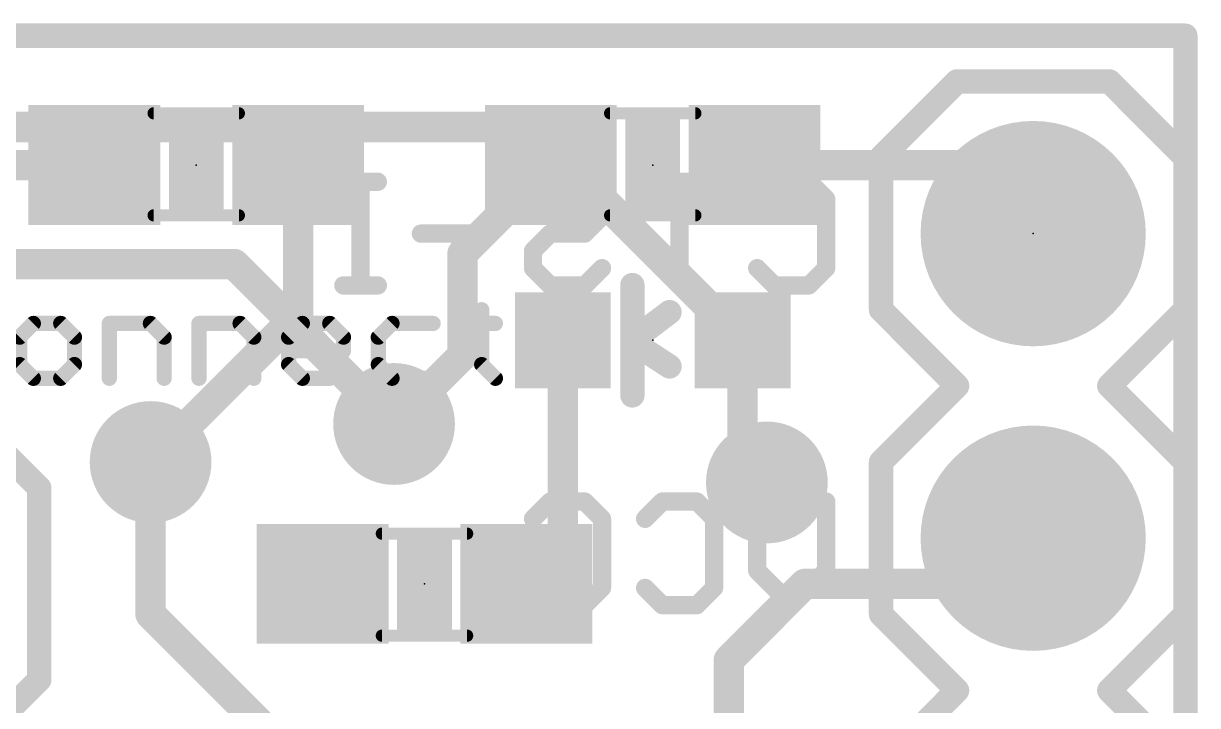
# Model space of a CAD drawing. Extents: x -0.1 to 42, y -11.4 to 16.1.
# Drawn here: x 32.21 to 42.01, y 10.42 to 16.1 of the extents above; entities that cross this region are included whole.
import ezdxf

# ---------------------------------------------------------------- set-up
doc = ezdxf.new("R2010")
doc.units = 0
for name, color, linetype in [('1', 12, 'CONTINUOUS'), ('16', 132, 'CONTINUOUS'), ('17', 110, 'CONTINUOUS'), ('18', 110, 'CONTINUOUS'), ('20', 53, 'CONTINUOUS'), ('21', 41, 'CONTINUOUS'), ('22', 40, 'CONTINUOUS'), ('23', 53, 'CONTINUOUS'), ('24', 53, 'CONTINUOUS'), ('51', 53, 'CONTINUOUS')]:
    doc.layers.add(name, color=color, linetype=linetype)

# ---------------------------------------------------------------- blocks, each defined once
blk = doc.blocks.new('RECT')
blk.add_solid([(-0.5, -0.5), (0.5, -0.5), (-0.5, 0.5), (0.5, 0.5)])
blk = doc.blocks.new('ROUNDP')
at = {"const_width": 0.5}
blk.add_lwpolyline([(0, -0.25, 1), (0, 0.25, 1), (0, -0.25)], format="xyb", dxfattribs=at)
blk = doc.blocks.new('ROUNDV')
at = {"const_width": 0.5}
blk.add_lwpolyline([(0, -0.25, 1), (0, 0.25, 1), (0, -0.25)], format="xyb", dxfattribs=at)

msp = doc.modelspace()

# ---------------------------------------------------------------- linework, layer by layer
at = {"layer": '1'}
for points, const_width in [([(41.91, 16.002), (6.731, 16.002)], 0.2032), ([(41.91, 0), (41.91, 16.002)], 0.2032), ([(32.805, 14.9225), (32.0675, 14.9225)], 0.254), ([(34.505, 14.9225), (34.505, 13.677)], 0.254), ([(35.8775, 14.185), (36.615, 14.9225)], 0.254), ([(36.615, 14.9225), (36.195, 14.9225)], 0.254), ([(38.315, 14.9225), (40.0685, 14.9225)], 0.254), ([(40.0685, 14.9225), (40.64, 14.351)], 0.254), ([(35.8775, 14.185), (35.8775, 13.335)], 0.254), ([(34.505, 13.677), (33.274, 12.446)], 0.254), ([(36.715, 13.462), (36.715, 11.735)], 0.254), ([(38.215, 13.462), (38.215, 12.4783)], 0.254), ([(35.8775, 13.335), (35.306, 12.7635)], 0.254), ([(38.215, 12.4783), (38.4175, 12.2758)], 0.254), ([(36.715, 11.735), (36.41, 11.43)], 0.254), ([(40.259, 11.43), (40.64, 11.811)], 0.254), ([(36.41, 11.43), (36.703, 11.723)], 0.254), ([(38.1, 10.795), (38.735, 11.43)], 0.254), ([(38.735, 11.43), (40.259, 11.43)], 0.254), ([(38.1, 9.74), (38.1, 10.795)], 0.254)]:
    msp.add_lwpolyline(points, dxfattribs=dict(at, const_width=const_width))
for points, const_width in [([(41.9608, 16.002, 1), (41.8592, 16.002)], 0.1016), ([(41.91, 15.9512, 1), (41.91, 16.0528)], 0.1016), ([(32.805, 14.859, 1), (32.805, 14.986)], 0.127), ([(34.5685, 14.9225, 1), (34.4415, 14.9225)], 0.127), ([(36.195, 14.986, 1), (36.195, 14.859)], 0.127), ([(36.6599, 14.8776, 1), (36.5701, 14.9674)], 0.127), ([(36.615, 14.859, 1), (36.615, 14.986)], 0.127), ([(38.315, 14.986, 1), (38.315, 14.859)], 0.127), ([(40.1134, 14.9674, 1), (40.0236, 14.8776)], 0.127), ([(40.0685, 14.859, 1), (40.0685, 14.986)], 0.127), ([(40.5951, 14.3061, 1), (40.6849, 14.3959)], 0.127), ([(35.941, 14.185, 1), (35.814, 14.185)], 0.127), ([(35.8326, 14.2299, 1), (35.9224, 14.1401)], 0.127), ([(34.4415, 13.677, 1), (34.5685, 13.677)], 0.127), ([(34.5499, 13.6321, 1), (34.4601, 13.7219)], 0.127), ([(36.7785, 13.462, 1), (36.6515, 13.462)], 0.127), ([(38.2785, 13.462, 1), (38.1515, 13.462)], 0.127), ([(35.9224, 13.2901, 1), (35.8326, 13.3799)], 0.127), ([(35.814, 13.335, 1), (35.941, 13.335)], 0.127), ([(35.2611, 12.8084, 1), (35.3509, 12.7186)], 0.127), ([(33.2291, 12.4909, 1), (33.3189, 12.4011)], 0.127), ([(38.2599, 12.5232, 1), (38.1701, 12.4334)], 0.127), ([(38.1515, 12.4783, 1), (38.2785, 12.4783)], 0.127), ([(38.3726, 12.2309, 1), (38.4624, 12.3207)], 0.127), ([(36.7599, 11.6901, 1), (36.6701, 11.7799)], 0.127), ([(40.6849, 11.7661, 1), (40.5951, 11.8559)], 0.127), ([(36.6515, 11.735, 1), (36.7785, 11.735)], 0.127), ([(36.7479, 11.6781, 1), (36.6581, 11.7679)], 0.127), ([(36.3651, 11.4749, 1), (36.4549, 11.3851)], 0.127), ([(36.3651, 11.4749, 1), (36.4549, 11.3851)], 0.127), ([(38.735, 11.4935, 1), (38.735, 11.3665)], 0.127), ([(38.7799, 11.3851, 1), (38.6901, 11.4749)], 0.127), ([(40.2141, 11.4749, 1), (40.3039, 11.3851)], 0.127), ([(40.259, 11.3665, 1), (40.259, 11.4935)], 0.127), ([(38.1635, 10.795, 1), (38.0365, 10.795)], 0.127), ([(38.0551, 10.8399, 1), (38.1449, 10.7501)], 0.127)]:
    msp.add_lwpolyline(points, format="xyb", dxfattribs=dict(at, const_width=const_width))
at = {"layer": '16'}
for points, const_width in [([(41.91, 16.002), (6.731, 16.002)], 0.2032), ([(41.91, 0), (41.91, 16.002)], 0.2032), ([(36.437, 15.24), (18.339, 15.24)], 0.254), ([(36.437, 15.24), (38.215, 13.462)], 0.254), ([(29.337, 14.097), (33.9725, 14.097)], 0.254), ([(33.9725, 14.097), (35.306, 12.7635)], 0.254), ([(38.215, 13.462), (38.215, 12.4783)], 0.254), ([(33.274, 12.446), (33.274, 11.176)], 0.254), ([(38.215, 12.4783), (38.4175, 12.2758)], 0.254), ([(33.274, 11.176), (40.259, 4.191)], 0.254)]:
    msp.add_lwpolyline(points, dxfattribs=dict(at, const_width=const_width))
for points, const_width in [([(41.9608, 16.002, 1), (41.8592, 16.002)], 0.1016), ([(41.91, 15.9512, 1), (41.91, 16.0528)], 0.1016), ([(36.4819, 15.2849, 1), (36.3921, 15.1951)], 0.127), ([(36.437, 15.1765, 1), (36.437, 15.3035)], 0.127), ([(34.0174, 14.1419, 1), (33.9276, 14.0521)], 0.127), ([(33.9725, 14.0335, 1), (33.9725, 14.1605)], 0.127), ([(38.2785, 13.462, 1), (38.1515, 13.462)], 0.127), ([(38.1701, 13.4171, 1), (38.2599, 13.5069)], 0.127), ([(35.2611, 12.7186, 1), (35.3509, 12.8084)], 0.127), ([(33.3375, 12.446, 1), (33.2105, 12.446)], 0.127), ([(38.2599, 12.5232, 1), (38.1701, 12.4334)], 0.127), ([(38.1515, 12.4783, 1), (38.2785, 12.4783)], 0.127), ([(38.3726, 12.2309, 1), (38.4624, 12.3207)], 0.127), ([(33.3189, 11.2209, 1), (33.2291, 11.1311)], 0.127), ([(33.2105, 11.176, 1), (33.3375, 11.176)], 0.127)]:
    msp.add_lwpolyline(points, format="xyb", dxfattribs=dict(at, const_width=const_width))
at = {"layer": '20', "const_width": 0.2032}
for points in [[(41.91, 16.002), (0, 16.002)], [(41.91, 0), (41.91, 16.002)]]:
    msp.add_lwpolyline(points, dxfattribs=at)
at = {"layer": '20', "const_width": 0.1016}
for points in [[(41.9608, 16.002, 1), (41.8592, 16.002)], [(41.91, 15.9512, 1), (41.91, 16.0528)]]:
    msp.add_lwpolyline(points, format="xyb", dxfattribs=at)
at = {"layer": '21'}
for points, const_width in [([(37.295, 13.922), (37.295, 13.462)], 0.2032), ([(36.0374, 13.7165), (36.0374, 13.2589)], 0.127), ([(37.295, 13.462), (37.605, 13.6958)], 0.2032), ([(32.2953, 13.6021), (32.1809, 13.4877)], 0.127), ([(32.5241, 13.6021), (32.2953, 13.6021)], 0.127), ([(32.6385, 13.4877), (32.5241, 13.6021)], 0.127), ([(32.9293, 13.1445), (32.9293, 13.6021)], 0.127), ([(32.9293, 13.6021), (33.2725, 13.6021)], 0.127), ([(33.2725, 13.6021), (33.3869, 13.4877)], 0.127), ([(33.6777, 13.1445), (33.6777, 13.6021)], 0.127), ([(33.6777, 13.6021), (34.0209, 13.6021)], 0.127), ([(34.0209, 13.6021), (34.1353, 13.4877)], 0.127), ([(34.4262, 13.4877), (34.5406, 13.6021)], 0.127), ([(34.5406, 13.6021), (34.7694, 13.6021)], 0.127), ([(34.7694, 13.6021), (34.8838, 13.4877)], 0.127), ([(35.289, 13.6021), (35.1746, 13.4877)], 0.127), ([(35.6322, 13.6021), (35.289, 13.6021)], 0.127), ([(35.923, 13.6021), (36.1518, 13.6021)], 0.127), ([(32.1809, 13.4877), (32.1809, 13.2589)], 0.127), ([(32.6385, 13.2589), (32.6385, 13.4877)], 0.127), ([(33.3869, 13.4877), (33.3869, 13.1445)], 0.127), ([(34.1353, 13.4877), (34.1353, 13.1445)], 0.127), ([(34.4262, 13.2589), (34.4262, 13.4877)], 0.127), ([(34.8838, 13.4877), (34.8838, 13.3733)], 0.127), ([(35.1746, 13.4877), (35.1746, 13.2589)], 0.127), ([(37.295, 13.002), (37.295, 13.462)], 0.2032), ([(37.3104, 13.4366), (37.605, 13.2436)], 0.2032), ([(34.8838, 13.3733), (34.4262, 13.3733)], 0.127), ([(32.1809, 13.2589), (32.2953, 13.1445)], 0.127), ([(32.5241, 13.1445), (32.6385, 13.2589)], 0.127), ([(34.5406, 13.1445), (34.4262, 13.2589)], 0.127), ([(35.1746, 13.2589), (35.289, 13.1445)], 0.127), ([(36.0374, 13.2589), (36.1518, 13.1445)], 0.127), ([(32.2953, 13.1445), (32.5241, 13.1445)], 0.127), ([(34.7694, 13.1445), (34.5406, 13.1445)], 0.127), ([(35.289, 13.1445), (35.6322, 13.1445)], 0.127), ([(32.345, 12.23), (31.945, 12.63)], 0.2032), ([(32.345, 10.63), (32.345, 12.23)], 0.2032), ([(31.945, 10.23), (32.345, 10.63)], 0.2032)]:
    msp.add_lwpolyline(points, dxfattribs=dict(at, const_width=const_width))
for points, const_width in [([(37.3458, 13.922, 1), (37.2442, 13.922)], 0.1016), ([(36.0691, 13.7165, 1), (36.0056, 13.7165)], 0.0635), ([(37.6356, 13.6552, 1), (37.5744, 13.7364)], 0.1016), ([(32.2953, 13.6338, 1), (32.2953, 13.5703)], 0.0635), ([(32.3178, 13.5796, 1), (32.2729, 13.6245)], 0.0635), ([(32.5466, 13.6245, 1), (32.5017, 13.5796)], 0.0635), ([(32.5241, 13.5703, 1), (32.5241, 13.6338)], 0.0635), ([(32.9611, 13.6021, 1), (32.8976, 13.6021)], 0.0635), ([(32.9293, 13.6338, 1), (32.9293, 13.5703)], 0.0635), ([(33.295, 13.6245, 1), (33.2501, 13.5796)], 0.0635), ([(33.2725, 13.5703, 1), (33.2725, 13.6338)], 0.0635), ([(33.7095, 13.6021, 1), (33.646, 13.6021)], 0.0635), ([(33.6777, 13.6338, 1), (33.6777, 13.5703)], 0.0635), ([(34.0434, 13.6245, 1), (33.9985, 13.5796)], 0.0635), ([(34.0209, 13.5703, 1), (34.0209, 13.6338)], 0.0635), ([(34.5406, 13.6338, 1), (34.5406, 13.5703)], 0.0635), ([(34.563, 13.5796, 1), (34.5181, 13.6245)], 0.0635), ([(34.7918, 13.6245, 1), (34.7469, 13.5796)], 0.0635), ([(34.7694, 13.5703, 1), (34.7694, 13.6338)], 0.0635), ([(35.289, 13.6338, 1), (35.289, 13.5703)], 0.0635), ([(35.3114, 13.5796, 1), (35.2665, 13.6245)], 0.0635), ([(35.6322, 13.5703, 1), (35.6322, 13.6338)], 0.0635), ([(35.923, 13.6338, 1), (35.923, 13.5703)], 0.0635), ([(36.1518, 13.5703, 1), (36.1518, 13.6338)], 0.0635), ([(32.2127, 13.4877, 1), (32.1492, 13.4877)], 0.0635), ([(32.1585, 13.5101, 1), (32.2034, 13.4652)], 0.0635), ([(32.6703, 13.4877, 1), (32.6068, 13.4877)], 0.0635), ([(32.6161, 13.4652, 1), (32.661, 13.5101)], 0.0635), ([(33.4187, 13.4877, 1), (33.3552, 13.4877)], 0.0635), ([(33.3645, 13.4652, 1), (33.4094, 13.5101)], 0.0635), ([(34.1671, 13.4877, 1), (34.1036, 13.4877)], 0.0635), ([(34.1129, 13.4652, 1), (34.1578, 13.5101)], 0.0635), ([(34.4579, 13.4877, 1), (34.3944, 13.4877)], 0.0635), ([(34.4037, 13.5101, 1), (34.4486, 13.4652)], 0.0635), ([(34.9155, 13.4877, 1), (34.852, 13.4877)], 0.0635), ([(34.8613, 13.4652, 1), (34.9062, 13.5101)], 0.0635), ([(35.2063, 13.4877, 1), (35.1428, 13.4877)], 0.0635), ([(35.1521, 13.5101, 1), (35.197, 13.4652)], 0.0635), ([(37.3458, 13.462, 1), (37.2442, 13.462)], 0.1016), ([(37.2644, 13.5026, 1), (37.3256, 13.4214)], 0.1016), ([(37.3382, 13.4791, 1), (37.2826, 13.3941)], 0.1016), ([(34.4262, 13.405, 1), (34.4262, 13.3415)], 0.0635), ([(34.8838, 13.3415, 1), (34.8838, 13.405)], 0.0635), ([(37.2442, 13.462, 1), (37.3458, 13.462)], 0.1016), ([(34.852, 13.3733, 1), (34.9155, 13.3733)], 0.0635), ([(37.5772, 13.2011, 1), (37.6328, 13.2861)], 0.1016), ([(32.1492, 13.2589, 1), (32.2127, 13.2589)], 0.0635), ([(32.2034, 13.2813, 1), (32.1585, 13.2364)], 0.0635), ([(32.6068, 13.2589, 1), (32.6703, 13.2589)], 0.0635), ([(32.661, 13.2364, 1), (32.6161, 13.2813)], 0.0635), ([(34.3944, 13.2589, 1), (34.4579, 13.2589)], 0.0635), ([(34.4486, 13.2813, 1), (34.4037, 13.2364)], 0.0635), ([(35.1428, 13.2589, 1), (35.2063, 13.2589)], 0.0635), ([(35.197, 13.2813, 1), (35.1521, 13.2364)], 0.0635), ([(36.0056, 13.2589, 1), (36.0691, 13.2589)], 0.0635), ([(36.0598, 13.2813, 1), (36.0149, 13.2364)], 0.0635), ([(32.2953, 13.1763, 1), (32.2953, 13.1128)], 0.0635), ([(32.2729, 13.122, 1), (32.3178, 13.167)], 0.0635), ([(32.5017, 13.167, 1), (32.5466, 13.122)], 0.0635), ([(32.5241, 13.1128, 1), (32.5241, 13.1763)], 0.0635), ([(32.8976, 13.1445, 1), (32.9611, 13.1445)], 0.0635), ([(33.3552, 13.1445, 1), (33.4187, 13.1445)], 0.0635), ([(33.646, 13.1445, 1), (33.7095, 13.1445)], 0.0635), ([(34.1036, 13.1445, 1), (34.1671, 13.1445)], 0.0635), ([(34.5406, 13.1763, 1), (34.5406, 13.1128)], 0.0635), ([(34.5181, 13.122, 1), (34.563, 13.167)], 0.0635), ([(34.7694, 13.1128, 1), (34.7694, 13.1763)], 0.0635), ([(35.289, 13.1763, 1), (35.289, 13.1128)], 0.0635), ([(35.2665, 13.122, 1), (35.3114, 13.167)], 0.0635), ([(35.6322, 13.1128, 1), (35.6322, 13.1763)], 0.0635), ([(36.1293, 13.122, 1), (36.1742, 13.167)], 0.0635), ([(37.2442, 13.002, 1), (37.3458, 13.002)], 0.1016), ([(32.3958, 12.23, 1), (32.2942, 12.23)], 0.1016), ([(32.3091, 12.1941, 1), (32.3809, 12.2659)], 0.1016), ([(32.2942, 10.63, 1), (32.3958, 10.63)], 0.1016), ([(32.3809, 10.5941, 1), (32.3091, 10.6659)], 0.1016)]:
    msp.add_lwpolyline(points, format="xyb", dxfattribs=dict(at, const_width=const_width))
at = {"layer": '22'}
for points, const_width in [([(39.37, 14.986), (40.005, 15.621)], 0.2032), ([(40.005, 15.621), (41.275, 15.621)], 0.2032), ([(41.275, 15.621), (41.91, 14.986)], 0.2032), ([(39.37, 14.986), (39.37, 13.716)], 0.2032), ([(41.91, 13.716), (41.91, 14.986)], 0.2032), ([(35.1707, 14.7835), (34.8826, 14.7835)], 0.1524), ([(35.0267, 13.9192), (35.0267, 14.7835)], 0.1524), ([(36.4655, 14.6395), (36.6096, 14.7835)], 0.1524), ([(36.6096, 14.7835), (36.8977, 14.7835)], 0.1524), ([(36.8977, 14.7835), (37.0418, 14.6395)], 0.1524), ([(37.9773, 14.7835), (37.4011, 14.7835)], 0.1524), ([(37.6892, 13.9192), (37.6892, 14.7835)], 0.1524), ([(38.3366, 14.6395), (38.4806, 14.7835)], 0.1524), ([(38.4806, 14.7835), (38.7687, 14.7835)], 0.1524), ([(38.7687, 14.7835), (38.9128, 14.6395)], 0.1524), ([(37.0418, 14.6395), (37.0418, 14.4954)], 0.1524), ([(38.9128, 14.6395), (38.9128, 14.0633)], 0.1524), ([(37.0418, 14.4954), (36.8977, 14.3514)], 0.1524), ([(36.1062, 14.3514), (35.53, 14.3514)], 0.1524), ([(36.6096, 14.3514), (36.4655, 14.2073)], 0.1524), ([(36.8977, 14.3514), (36.6096, 14.3514)], 0.1524), ([(36.4655, 14.2073), (36.4655, 14.0633)], 0.1524), ([(36.4655, 14.0633), (36.6096, 13.9192)], 0.1524), ([(36.8977, 13.9192), (37.0418, 14.0633)], 0.1524), ([(38.4806, 13.9192), (38.3366, 14.0633)], 0.1524), ([(38.9128, 14.0633), (38.7687, 13.9192)], 0.1524), ([(35.1707, 13.9192), (34.8826, 13.9192)], 0.1524), ([(36.6096, 13.9192), (36.8977, 13.9192)], 0.1524), ([(38.7687, 13.9192), (38.4806, 13.9192)], 0.1524), ([(39.37, 13.716), (40.005, 13.081)], 0.2032), ([(41.275, 13.081), (41.91, 13.716)], 0.2032), ([(40.005, 13.081), (39.37, 12.446)], 0.2032), ([(41.91, 12.446), (41.275, 13.081)], 0.2032), ([(39.37, 12.446), (39.37, 11.176)], 0.2032), ([(41.91, 11.176), (41.91, 12.446)], 0.2032), ([(36.4655, 11.9725), (36.6096, 12.1165)], 0.1524), ([(36.6096, 12.1165), (36.8977, 12.1165)], 0.1524), ([(36.8977, 12.1165), (37.0418, 11.9725)], 0.1524), ([(37.4011, 11.9725), (37.5451, 12.1165)], 0.1524), ([(37.5451, 12.1165), (37.8332, 12.1165)], 0.1524), ([(37.8332, 12.1165), (37.9773, 11.9725)], 0.1524), ([(38.3366, 11.5403), (38.3366, 12.1165)], 0.1524), ([(38.9128, 12.1165), (38.9128, 11.5403)], 0.1524), ([(37.0418, 11.9725), (37.0418, 11.3963)], 0.1524), ([(37.9773, 11.9725), (37.9773, 11.3963)], 0.1524), ([(38.6247, 11.2522), (38.3366, 11.5403)], 0.1524), ([(38.9128, 11.5403), (38.6247, 11.2522)], 0.1524), ([(36.6096, 11.2522), (36.4655, 11.3963)], 0.1524), ([(37.0418, 11.3963), (36.8977, 11.2522)], 0.1524), ([(37.5451, 11.2522), (37.4011, 11.3963)], 0.1524), ([(37.9773, 11.3963), (37.8332, 11.2522)], 0.1524), ([(36.8977, 11.2522), (36.6096, 11.2522)], 0.1524), ([(37.8332, 11.2522), (37.5451, 11.2522)], 0.1524), ([(39.37, 11.176), (40.005, 10.541)], 0.2032), ([(41.275, 10.541), (41.91, 11.176)], 0.2032), ([(40.005, 10.541), (39.37, 9.906)], 0.2032), ([(41.91, 9.906), (41.275, 10.541)], 0.2032)]:
    msp.add_lwpolyline(points, dxfattribs=dict(at, const_width=const_width))
for points, const_width in [([(40.005, 15.6718, 1), (40.005, 15.5702)], 0.1016), ([(40.0409, 15.5851, 1), (39.9691, 15.6569)], 0.1016), ([(41.3109, 15.6569, 1), (41.2391, 15.5851)], 0.1016), ([(41.275, 15.5702, 1), (41.275, 15.6718)], 0.1016), ([(39.4208, 14.986, 1), (39.3192, 14.986)], 0.1016), ([(39.3341, 15.0219, 1), (39.4059, 14.9501)], 0.1016), ([(41.9608, 14.986, 1), (41.8592, 14.986)], 0.1016), ([(41.8741, 14.9501, 1), (41.9459, 15.0219)], 0.1016), ([(34.8826, 14.8216, 1), (34.8826, 14.7454)], 0.0762), ([(35.0648, 14.7835, 1), (34.9886, 14.7835)], 0.0762), ([(35.1707, 14.7454, 1), (35.1707, 14.8216)], 0.0762), ([(36.6096, 14.8216, 1), (36.6096, 14.7454)], 0.0762), ([(36.6365, 14.7566, 1), (36.5827, 14.8105)], 0.0762), ([(36.9246, 14.8105, 1), (36.8708, 14.7566)], 0.0762), ([(36.8977, 14.7454, 1), (36.8977, 14.8216)], 0.0762), ([(37.4011, 14.8216, 1), (37.4011, 14.7454)], 0.0762), ([(37.7273, 14.7835, 1), (37.6511, 14.7835)], 0.0762), ([(37.9773, 14.7454, 1), (37.9773, 14.8216)], 0.0762), ([(38.4806, 14.8216, 1), (38.4806, 14.7454)], 0.0762), ([(38.5076, 14.7566, 1), (38.4537, 14.8105)], 0.0762), ([(38.7957, 14.8105, 1), (38.7418, 14.7566)], 0.0762), ([(38.7687, 14.7454, 1), (38.7687, 14.8216)], 0.0762), ([(36.4386, 14.6664, 1), (36.4925, 14.6125)], 0.0762), ([(37.0799, 14.6395, 1), (37.0037, 14.6395)], 0.0762), ([(37.0148, 14.6125, 1), (37.0687, 14.6664)], 0.0762), ([(38.3096, 14.6664, 1), (38.3635, 14.6125)], 0.0762), ([(38.9509, 14.6395, 1), (38.8747, 14.6395)], 0.0762), ([(38.8859, 14.6125, 1), (38.9397, 14.6664)], 0.0762), ([(37.0037, 14.4954, 1), (37.0799, 14.4954)], 0.0762), ([(37.0687, 14.4685, 1), (37.0148, 14.5224)], 0.0762), ([(35.53, 14.3895, 1), (35.53, 14.3133)], 0.0762), ([(36.1062, 14.3133, 1), (36.1062, 14.3895)], 0.0762), ([(36.6096, 14.3895, 1), (36.6096, 14.3133)], 0.0762), ([(36.6365, 14.3244, 1), (36.5827, 14.3783)], 0.0762), ([(36.8708, 14.3783, 1), (36.9246, 14.3244)], 0.0762), ([(36.8977, 14.3133, 1), (36.8977, 14.3895)], 0.0762), ([(36.5036, 14.2073, 1), (36.4274, 14.2073)], 0.0762), ([(36.4386, 14.2343, 1), (36.4925, 14.1804)], 0.0762), ([(36.4925, 14.0902, 1), (36.4386, 14.0363)], 0.0762), ([(37.0687, 14.0363, 1), (37.0148, 14.0902)], 0.0762), ([(38.3635, 14.0902, 1), (38.3096, 14.0363)], 0.0762), ([(38.9397, 14.0363, 1), (38.8859, 14.0902)], 0.0762), ([(36.4274, 14.0633, 1), (36.5036, 14.0633)], 0.0762), ([(38.8747, 14.0633, 1), (38.9509, 14.0633)], 0.0762), ([(34.8826, 13.9573, 1), (34.8826, 13.8811)], 0.0762), ([(34.9886, 13.9192, 1), (35.0648, 13.9192)], 0.0762), ([(35.1707, 13.8811, 1), (35.1707, 13.9573)], 0.0762), ([(36.6096, 13.9573, 1), (36.6096, 13.8811)], 0.0762), ([(36.5827, 13.8923, 1), (36.6365, 13.9461)], 0.0762), ([(36.8708, 13.9461, 1), (36.9246, 13.8923)], 0.0762), ([(36.8977, 13.8811, 1), (36.8977, 13.9573)], 0.0762), ([(37.6511, 13.9192, 1), (37.7273, 13.9192)], 0.0762), ([(38.4806, 13.9573, 1), (38.4806, 13.8811)], 0.0762), ([(38.4537, 13.8923, 1), (38.5076, 13.9461)], 0.0762), ([(38.7418, 13.9461, 1), (38.7957, 13.8923)], 0.0762), ([(38.7687, 13.8811, 1), (38.7687, 13.9573)], 0.0762), ([(39.4059, 13.7519, 1), (39.3341, 13.6801)], 0.1016), ([(41.9459, 13.6801, 1), (41.8741, 13.7519)], 0.1016), ([(39.3192, 13.716, 1), (39.4208, 13.716)], 0.1016), ([(41.8592, 13.716, 1), (41.9608, 13.716)], 0.1016), ([(40.0409, 13.0451, 1), (39.9691, 13.1169)], 0.1016), ([(39.9691, 13.0451, 1), (40.0409, 13.1169)], 0.1016), ([(41.3109, 13.1169, 1), (41.2391, 13.0451)], 0.1016), ([(41.2391, 13.1169, 1), (41.3109, 13.0451)], 0.1016), ([(39.4208, 12.446, 1), (39.3192, 12.446)], 0.1016), ([(41.9608, 12.446, 1), (41.8592, 12.446)], 0.1016), ([(39.3341, 12.4819, 1), (39.4059, 12.4101)], 0.1016), ([(41.8741, 12.4101, 1), (41.9459, 12.4819)], 0.1016), ([(36.6096, 12.1546, 1), (36.6096, 12.0784)], 0.0762), ([(36.6365, 12.0896, 1), (36.5827, 12.1435)], 0.0762), ([(36.9246, 12.1435, 1), (36.8708, 12.0896)], 0.0762), ([(36.8977, 12.0784, 1), (36.8977, 12.1546)], 0.0762), ([(37.5451, 12.1546, 1), (37.5451, 12.0784)], 0.0762), ([(37.5721, 12.0896, 1), (37.5182, 12.1435)], 0.0762), ([(37.8602, 12.1435, 1), (37.8063, 12.0896)], 0.0762), ([(37.8332, 12.0784, 1), (37.8332, 12.1546)], 0.0762), ([(38.3747, 12.1165, 1), (38.2985, 12.1165)], 0.0762), ([(38.9509, 12.1165, 1), (38.8747, 12.1165)], 0.0762), ([(36.4386, 11.9994, 1), (36.4925, 11.9455)], 0.0762), ([(37.0799, 11.9725, 1), (37.0037, 11.9725)], 0.0762), ([(37.0148, 11.9455, 1), (37.0687, 11.9994)], 0.0762), ([(37.3741, 11.9994, 1), (37.428, 11.9455)], 0.0762), ([(38.0154, 11.9725, 1), (37.9392, 11.9725)], 0.0762), ([(37.9503, 11.9455, 1), (38.0042, 11.9994)], 0.0762), ([(38.3635, 11.5673, 1), (38.3096, 11.5134)], 0.0762), ([(38.2985, 11.5403, 1), (38.3747, 11.5403)], 0.0762), ([(38.8747, 11.5403, 1), (38.9509, 11.5403)], 0.0762), ([(38.9397, 11.5134, 1), (38.8859, 11.5673)], 0.0762), ([(36.4925, 11.4232, 1), (36.4386, 11.3693)], 0.0762), ([(37.0687, 11.3693, 1), (37.0148, 11.4232)], 0.0762), ([(37.428, 11.4232, 1), (37.3741, 11.3693)], 0.0762), ([(38.0042, 11.3693, 1), (37.9503, 11.4232)], 0.0762), ([(37.0037, 11.3963, 1), (37.0799, 11.3963)], 0.0762), ([(37.9392, 11.3963, 1), (38.0154, 11.3963)], 0.0762), ([(36.6096, 11.2903, 1), (36.6096, 11.2141)], 0.0762), ([(36.5827, 11.2253, 1), (36.6365, 11.2791)], 0.0762), ([(36.8708, 11.2791, 1), (36.9246, 11.2253)], 0.0762), ([(36.8977, 11.2141, 1), (36.8977, 11.2903)], 0.0762), ([(37.5451, 11.2903, 1), (37.5451, 11.2141)], 0.0762), ([(37.5182, 11.2253, 1), (37.5721, 11.2791)], 0.0762), ([(37.8063, 11.2791, 1), (37.8602, 11.2253)], 0.0762), ([(37.8332, 11.2141, 1), (37.8332, 11.2903)], 0.0762), ([(38.5977, 11.2791, 1), (38.6516, 11.2253)], 0.0762), ([(38.5977, 11.2253, 1), (38.6516, 11.2791)], 0.0762), ([(39.4059, 11.2119, 1), (39.3341, 11.1401)], 0.1016), ([(41.9459, 11.1401, 1), (41.8741, 11.2119)], 0.1016), ([(39.3192, 11.176, 1), (39.4208, 11.176)], 0.1016), ([(41.8592, 11.176, 1), (41.9608, 11.176)], 0.1016), ([(40.0409, 10.5051, 1), (39.9691, 10.5769)], 0.1016), ([(39.9691, 10.5051, 1), (40.0409, 10.5769)], 0.1016), ([(41.3109, 10.5769, 1), (41.2391, 10.5051)], 0.1016), ([(41.2391, 10.5769, 1), (41.3109, 10.5051)], 0.1016)]:
    msp.add_lwpolyline(points, format="xyb", dxfattribs=dict(at, const_width=const_width))
at = {"layer": '23'}
for p in [(33.655, 14.9225), (37.465, 14.9225), (37.465, 13.462), (35.56, 11.43)]:
    msp.add_point(p, dxfattribs=at)
at = {"layer": '24'}
msp.add_point((40.64, 14.351), dxfattribs=at)
at = {"layer": '51', "const_width": 0.1016}
for points in [[(33.299, 15.3545), (34.011, 15.3545)], [(37.109, 15.3545), (37.821, 15.3545)], [(33.299, 14.5035), (34.011, 14.5035)], [(37.109, 14.5035), (37.821, 14.5035)], [(35.916, 11.849), (35.204, 11.849)], [(35.916, 10.998), (35.204, 10.998)]]:
    msp.add_lwpolyline(points, dxfattribs=at)
at = {"layer": '51', "const_width": 0.0508}
for points in [[(33.299, 15.3799, 1), (33.299, 15.3291)], [(34.011, 15.3291, 1), (34.011, 15.3799)], [(37.109, 15.3799, 1), (37.109, 15.3291)], [(37.821, 15.3291, 1), (37.821, 15.3799)], [(33.299, 14.5289, 1), (33.299, 14.4781)], [(34.011, 14.4781, 1), (34.011, 14.5289)], [(37.109, 14.5289, 1), (37.109, 14.4781)], [(37.821, 14.4781, 1), (37.821, 14.5289)], [(35.204, 11.8744, 1), (35.204, 11.8236)], [(35.916, 11.8236, 1), (35.916, 11.8744)], [(35.204, 11.0234, 1), (35.204, 10.9726)], [(35.916, 10.9726, 1), (35.916, 11.0234)]]:
    msp.add_lwpolyline(points, format="xyb", dxfattribs=at)

# ---------------------------------------------------------------- block references
at = {"layer": '1', "xscale": 1.1}
for p in [(32.805, 14.9225), (34.505, 14.9225), (36.615, 14.9225), (38.315, 14.9225)]:
    msp.add_blockref('RECT', p, dxfattribs=at)
at = {"layer": '1', "xscale": 0.8, "yscale": 0.8, "rotation": 90}
for p in [(36.715, 13.462), (38.215, 13.462)]:
    msp.add_blockref('RECT', p, dxfattribs=at)
at = {"layer": '1', "xscale": 1.1, "rotation": 180}
for p in [(34.71, 11.43), (36.41, 11.43)]:
    msp.add_blockref('RECT', p, dxfattribs=at)
at = {"layer": '17', "xscale": 1.8796, "yscale": 1.8796, "rotation": 180}
for p in [(40.64, 14.351), (40.64, 14.351), (40.64, 11.811), (40.64, 11.811)]:
    msp.add_blockref('ROUNDP', p, dxfattribs=at)
at = {"layer": '18', "xscale": 1.016, "yscale": 1.016}
for p in [(35.306, 12.7635), (35.306, 12.7635), (33.274, 12.446), (33.274, 12.446), (38.4175, 12.2758), (38.4175, 12.2758)]:
    msp.add_blockref('ROUNDV', p, dxfattribs=at)
at = {"layer": '21', "xscale": 0.4572, "yscale": 0.762}
for p in [(33.655, 14.9225), (37.465, 14.9225)]:
    msp.add_blockref('RECT', p, dxfattribs=at)
at = {"layer": '21', "xscale": 0.4572, "yscale": 0.762, "rotation": 180}
msp.add_blockref('RECT', (35.56, 11.43), dxfattribs=at)
at = {"layer": '51', "xscale": 0.5001, "yscale": 0.95}
for p in [(33.0669, 14.9276), (34.2353, 14.9276), (36.8769, 14.9276), (38.0453, 14.9276)]:
    msp.add_blockref('RECT', p, dxfattribs=at)
at = {"layer": '51', "xscale": 0.5001, "yscale": 0.95, "rotation": 180}
for p in [(34.9798, 11.4249), (36.1482, 11.4249)]:
    msp.add_blockref('RECT', p, dxfattribs=at)

doc.saveas('drawing.dxf')
